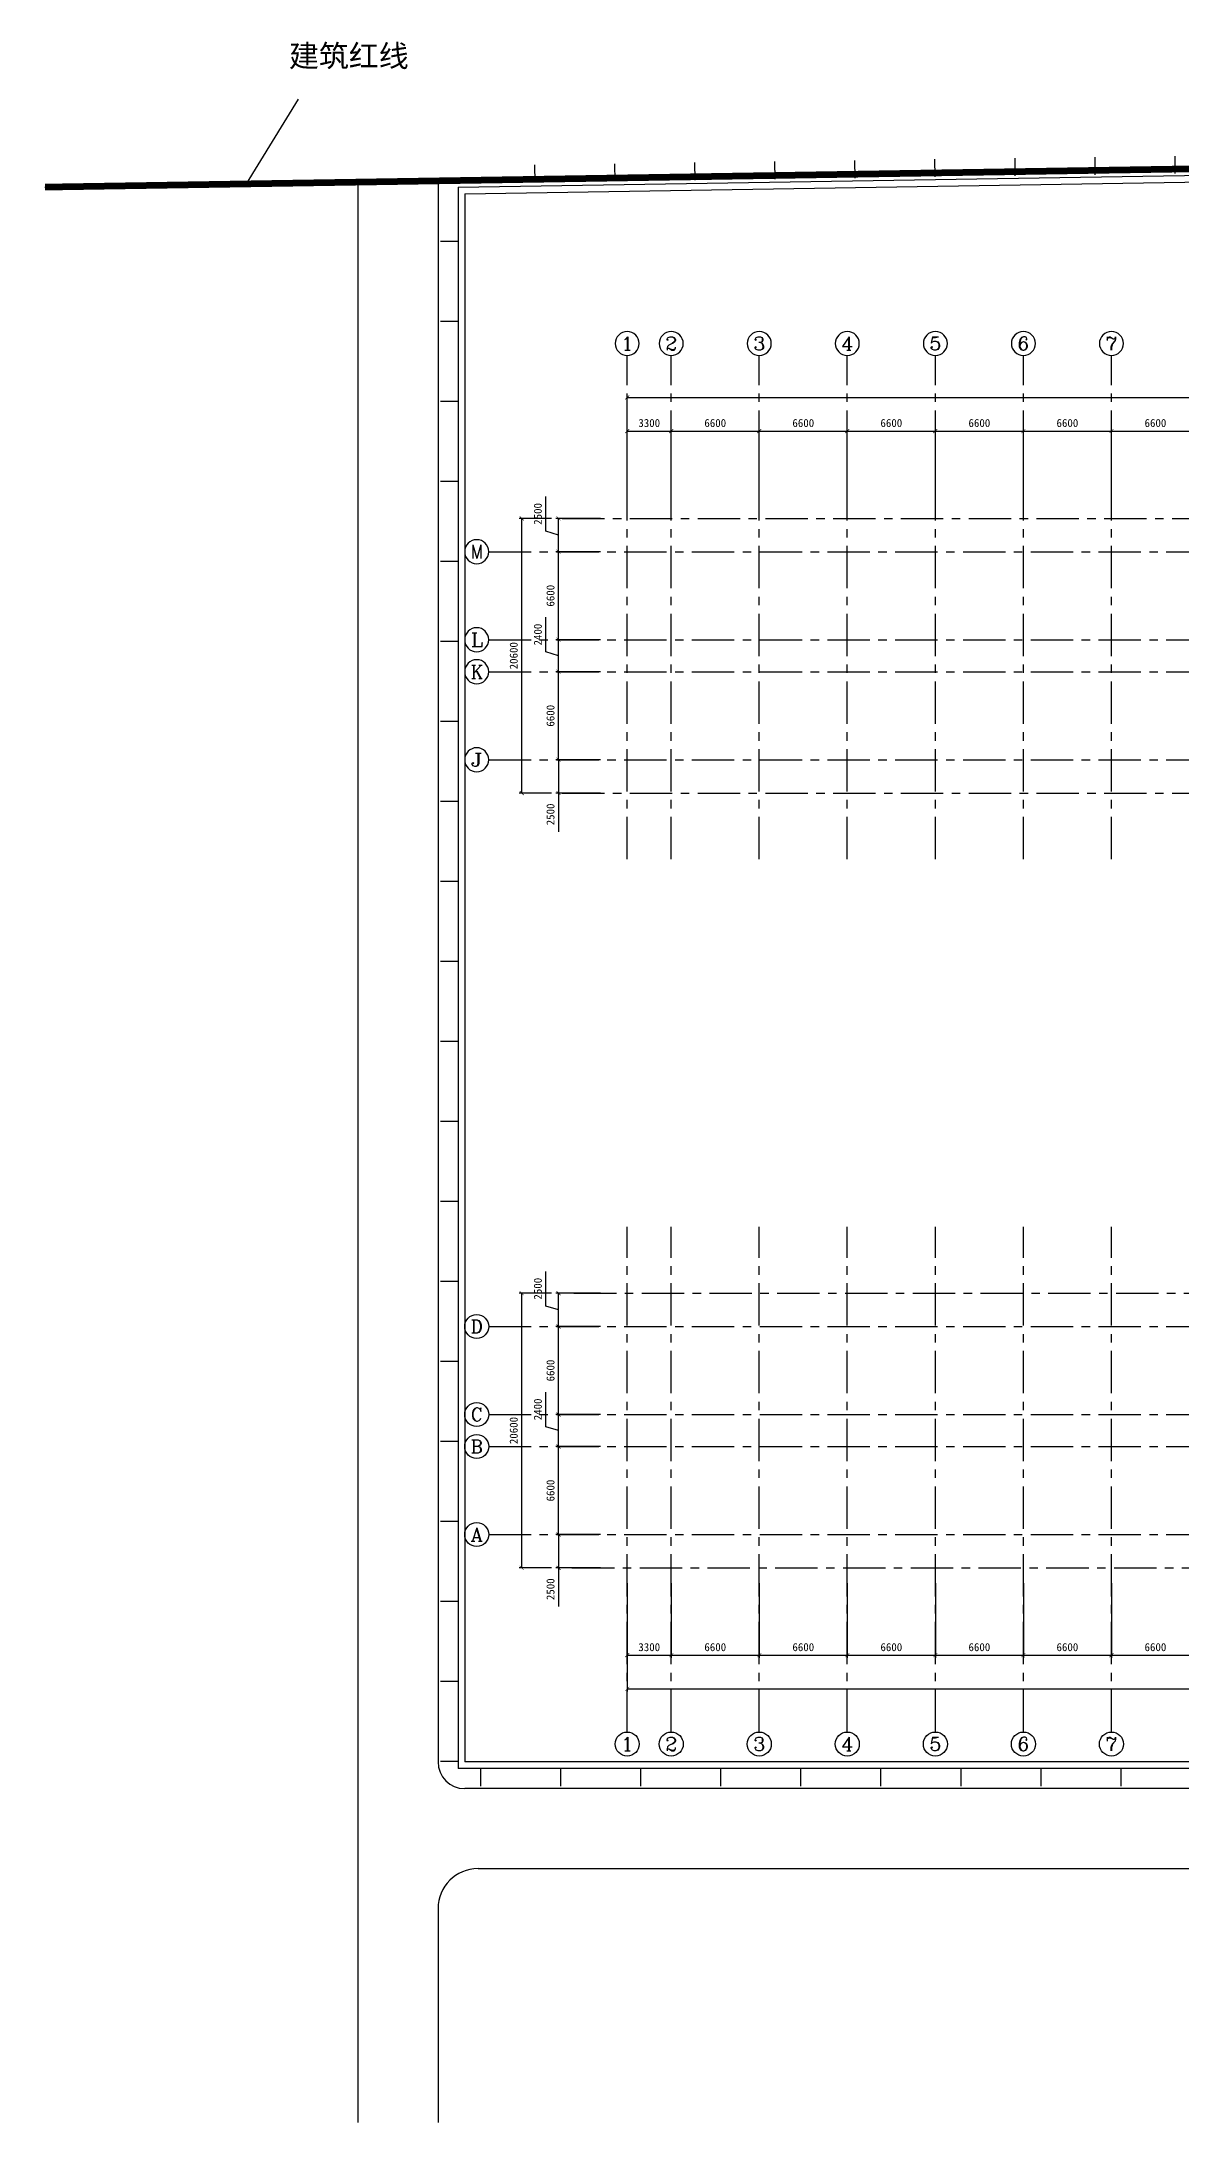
# Model space of a CAD drawing. Extents: x -738708 to 1376724, y 0 to 1572010.
# Drawn here: x 442928 to 528374, y 1415981 to 1572010 of the extents above; entities that cross this region are included whole.
import ezdxf
from ezdxf.enums import TextEntityAlignment as Align

# ---------------------------------------------------------------- set-up
doc = ezdxf.new("R2010")
doc.units = 0
doc.linetypes.add('CENTER', pattern=[50.8, 31.75, -6.35, 6.35, -6.35])
doc.linetypes.add('DASHED', pattern=[19.05, 12.7, -6.35])
doc.layers.get('0').update_dxf_attribs({"linetype": 'CONTINUOUS'})
doc.layers.get('DEFPOINTS').update_dxf_attribs({"linetype": 'CONTINUOUS'})
for name, color, linetype in [('AXIS', 7, 'CONTINUOUS'), ('围墙', 7, 'CONTINUOUS'), ('标注', 7, 'CONTINUOUS'), ('轴线', 1, 'CENTER'), ('轴线号', 7, 'CONTINUOUS'), ('道路', 8, 'CONTINUOUS')]:
    doc.layers.add(name, color=color, linetype=linetype)
doc.styles.add('COMPLEX', font='COMPLEX')
doc.styles.add('文字', font='SimSun.ttf')
doc.dimstyles.new('ISO-25', dxfattribs={"dimtxt": 600, "dimasz": 300, "dimexe": 200, "dimexo": 2000, "dimgap": 300, "dimtad": 1, "dimdec": 0, "dimtxsty": 'STANDARD', "dimblk": 'ARCHTICK', "dimcen": 2.5, "dimazin": 3, "dimtfac": 1, "dimtdec": 0, "dimtmove": 0, "dimatfit": 3})

# ---------------------------------------------------------------- blocks, each defined once
blk = doc.blocks.new('_ARCHTICK')
at = {"color": 0, "linetype": 'BYBLOCK', "const_width": 0.15}
blk.add_lwpolyline([(-0.5, -0.5), (0.5, 0.5)], dxfattribs=at)
blk = doc.blocks.new('*D326')
at = {"layer": 'DEFPOINTS', "color": 0}
for p in [(490130, 1458408), (496730, 1458408), (496730, 1451014)]:
    blk.add_point(p, dxfattribs=at)
at = {"layer": '标注', "color": 0}
for p, q in [((490130, 1456408), (490130, 1450814)), ((496730, 1456408), (496730, 1450814)), ((490130, 1451014), (496730, 1451014))]:
    blk.add_line(p, q, dxfattribs=at)
at = {"layer": '标注', "color": 0, "xscale": 300, "yscale": 300, "zscale": 300, "rotation": 180}
blk.add_blockref('_ARCHTICK', (490130, 1451014), dxfattribs=at)
at = {"layer": '标注', "color": 0, "xscale": 300, "yscale": 300, "zscale": 300}
blk.add_blockref('_ARCHTICK', (496730, 1451014), dxfattribs=at)
at = {"layer": '标注', "color": 0, "insert": (493430, 1451614), "char_height": 600, "attachment_point": 5}
blk.add_mtext('6600', dxfattribs=at)
blk = doc.blocks.new('*D327')
at = {"layer": 'DEFPOINTS', "color": 0}
for p in [(496730, 1458408), (503330, 1458408), (503330, 1451014)]:
    blk.add_point(p, dxfattribs=at)
at = {"layer": '标注', "color": 0}
for p, q in [((496730, 1456408), (496730, 1450814)), ((503330, 1456408), (503330, 1450814)), ((496730, 1451014), (503330, 1451014))]:
    blk.add_line(p, q, dxfattribs=at)
at = {"layer": '标注', "color": 0, "xscale": 300, "yscale": 300, "zscale": 300, "rotation": 180}
blk.add_blockref('_ARCHTICK', (496730, 1451014), dxfattribs=at)
at = {"layer": '标注', "color": 0, "xscale": 300, "yscale": 300, "zscale": 300}
blk.add_blockref('_ARCHTICK', (503330, 1451014), dxfattribs=at)
at = {"layer": '标注', "color": 0, "insert": (500030, 1451614), "char_height": 600, "attachment_point": 5}
blk.add_mtext('6600', dxfattribs=at)
blk = doc.blocks.new('*D328')
at = {"layer": 'DEFPOINTS', "color": 0}
for p in [(503330, 1458408), (509930, 1458408), (509930, 1451014)]:
    blk.add_point(p, dxfattribs=at)
at = {"layer": '标注', "color": 0}
for p, q in [((503330, 1456408), (503330, 1450814)), ((509930, 1456408), (509930, 1450814)), ((503330, 1451014), (509930, 1451014))]:
    blk.add_line(p, q, dxfattribs=at)
at = {"layer": '标注', "color": 0, "xscale": 300, "yscale": 300, "zscale": 300, "rotation": 180}
blk.add_blockref('_ARCHTICK', (503330, 1451014), dxfattribs=at)
at = {"layer": '标注', "color": 0, "xscale": 300, "yscale": 300, "zscale": 300}
blk.add_blockref('_ARCHTICK', (509930, 1451014), dxfattribs=at)
at = {"layer": '标注', "color": 0, "insert": (506630, 1451614), "char_height": 600, "attachment_point": 5}
blk.add_mtext('6600', dxfattribs=at)
blk = doc.blocks.new('*D329')
at = {"layer": 'DEFPOINTS', "color": 0}
for p in [(509930, 1458408), (516530, 1458408), (516530, 1451014)]:
    blk.add_point(p, dxfattribs=at)
at = {"layer": '标注', "color": 0}
for p, q in [((509930, 1456408), (509930, 1450814)), ((516530, 1456408), (516530, 1450814)), ((509930, 1451014), (516530, 1451014))]:
    blk.add_line(p, q, dxfattribs=at)
at = {"layer": '标注', "color": 0, "xscale": 300, "yscale": 300, "zscale": 300, "rotation": 180}
blk.add_blockref('_ARCHTICK', (509930, 1451014), dxfattribs=at)
at = {"layer": '标注', "color": 0, "xscale": 300, "yscale": 300, "zscale": 300}
blk.add_blockref('_ARCHTICK', (516530, 1451014), dxfattribs=at)
at = {"layer": '标注', "color": 0, "insert": (513230, 1451614), "char_height": 600, "attachment_point": 5}
blk.add_mtext('6600', dxfattribs=at)
blk = doc.blocks.new('*D330')
at = {"layer": 'DEFPOINTS', "color": 0}
for p in [(516530, 1458408), (523130, 1458408), (523130, 1451014)]:
    blk.add_point(p, dxfattribs=at)
at = {"layer": '标注', "color": 0}
for p, q in [((516530, 1456408), (516530, 1450814)), ((523130, 1456408), (523130, 1450814)), ((516530, 1451014), (523130, 1451014))]:
    blk.add_line(p, q, dxfattribs=at)
at = {"layer": '标注', "color": 0, "xscale": 300, "yscale": 300, "zscale": 300, "rotation": 180}
blk.add_blockref('_ARCHTICK', (516530, 1451014), dxfattribs=at)
at = {"layer": '标注', "color": 0, "xscale": 300, "yscale": 300, "zscale": 300}
blk.add_blockref('_ARCHTICK', (523130, 1451014), dxfattribs=at)
at = {"layer": '标注', "color": 0, "insert": (519830, 1451614), "char_height": 600, "attachment_point": 5}
blk.add_mtext('6600', dxfattribs=at)
blk = doc.blocks.new('*D331')
at = {"layer": 'DEFPOINTS', "color": 0}
for p in [(523130, 1458408), (529730, 1458408), (529730, 1451014)]:
    blk.add_point(p, dxfattribs=at)
at = {"layer": '标注', "color": 0}
for p, q in [((523130, 1456408), (523130, 1450814)), ((529730, 1456408), (529730, 1450814)), ((523130, 1451014), (529730, 1451014))]:
    blk.add_line(p, q, dxfattribs=at)
at = {"layer": '标注', "color": 0, "xscale": 300, "yscale": 300, "zscale": 300, "rotation": 180}
blk.add_blockref('_ARCHTICK', (523130, 1451014), dxfattribs=at)
at = {"layer": '标注', "color": 0, "xscale": 300, "yscale": 300, "zscale": 300}
blk.add_blockref('_ARCHTICK', (529730, 1451014), dxfattribs=at)
at = {"layer": '标注', "color": 0, "insert": (526430, 1451614), "char_height": 600, "attachment_point": 5}
blk.add_mtext('6600', dxfattribs=at)
blk = doc.blocks.new('*D418')
at = {"layer": 'DEFPOINTS', "color": 0}
for p in [(481680, 1469060), (486830, 1469060), (486830, 1466660)]:
    blk.add_point(p, dxfattribs=at)
at = {"layer": '标注', "color": 0}
for p, q in [((480730, 1468145), (480730, 1470745)), ((484830, 1469060), (481480, 1469060)), ((481680, 1466660), (481680, 1469060)), ((481680, 1467860), (480730, 1468145)), ((484830, 1466660), (481480, 1466660))]:
    blk.add_line(p, q, dxfattribs=at)
at = {"layer": '标注', "color": 0, "xscale": 300, "yscale": 300, "zscale": 300}
for p, rotation in [((481680, 1469060), 90), ((481680, 1466660), 270)]:
    blk.add_blockref('_ARCHTICK', p, dxfattribs=dict(at, rotation=rotation))
at = {"layer": '标注', "color": 0, "insert": (480130, 1469445), "char_height": 600, "attachment_point": 5, "rotation": 90}
blk.add_mtext('2400', dxfattribs=at)
blk = doc.blocks.new('*D419')
at = {"layer": 'DEFPOINTS', "color": 0}
for p in [(481680, 1475660), (486830, 1475660), (486830, 1469060)]:
    blk.add_point(p, dxfattribs=at)
at = {"layer": '标注', "color": 0}
for p, q in [((484830, 1475660), (481480, 1475660)), ((481680, 1469060), (481680, 1475660)), ((484830, 1469060), (481480, 1469060))]:
    blk.add_line(p, q, dxfattribs=at)
at = {"layer": '标注', "color": 0, "xscale": 300, "yscale": 300, "zscale": 300}
for p, rotation in [((481680, 1475660), 90), ((481680, 1469060), 270)]:
    blk.add_blockref('_ARCHTICK', p, dxfattribs=dict(at, rotation=rotation))
at = {"layer": '标注', "color": 0, "insert": (481080, 1472360), "char_height": 600, "attachment_point": 5, "rotation": 90}
blk.add_mtext('6600', dxfattribs=at)
blk = doc.blocks.new('*D420')
at = {"layer": 'DEFPOINTS', "color": 0}
for p in [(481680, 1478160), (486830, 1478160), (486830, 1475660)]:
    blk.add_point(p, dxfattribs=at)
at = {"layer": '标注', "color": 0}
for p, q in [((480730, 1477195), (480730, 1479795)), ((484830, 1478160), (481480, 1478160)), ((481680, 1475660), (481680, 1478160)), ((481680, 1476910), (480730, 1477195)), ((484830, 1475660), (481480, 1475660))]:
    blk.add_line(p, q, dxfattribs=at)
at = {"layer": '标注', "color": 0, "xscale": 300, "yscale": 300, "zscale": 300}
for p, rotation in [((481680, 1478160), 90), ((481680, 1475660), 270)]:
    blk.add_blockref('_ARCHTICK', p, dxfattribs=dict(at, rotation=rotation))
at = {"layer": '标注', "color": 0, "insert": (480130, 1478495), "char_height": 600, "attachment_point": 5, "rotation": 90}
blk.add_mtext('2500', dxfattribs=at)
blk = doc.blocks.new('*D347')
at = {"layer": 'DEFPOINTS', "color": 0}
for p in [(529730, 1542807), (523130, 1535413), (529730, 1535413)]:
    blk.add_point(p, dxfattribs=at)
at = {"layer": '标注', "color": 0}
for p, q in [((523130, 1537413), (523130, 1543007)), ((523130, 1542807), (529730, 1542807)), ((529730, 1537413), (529730, 1543007))]:
    blk.add_line(p, q, dxfattribs=at)
at = {"layer": '标注', "color": 0, "xscale": 300, "yscale": 300, "zscale": 300, "rotation": 180}
blk.add_blockref('_ARCHTICK', (523130, 1542807), dxfattribs=at)
at = {"layer": '标注', "color": 0, "xscale": 300, "yscale": 300, "zscale": 300}
blk.add_blockref('_ARCHTICK', (529730, 1542807), dxfattribs=at)
at = {"layer": '标注', "color": 0, "insert": (526430, 1543407), "char_height": 600, "attachment_point": 5}
blk.add_mtext('6600', dxfattribs=at)
blk = doc.blocks.new('*D348')
at = {"layer": 'DEFPOINTS', "color": 0}
for p in [(523130, 1542807), (516530, 1535413), (523130, 1535413)]:
    blk.add_point(p, dxfattribs=at)
at = {"layer": '标注', "color": 0}
for p, q in [((516530, 1537413), (516530, 1543007)), ((516530, 1542807), (523130, 1542807)), ((523130, 1537413), (523130, 1543007))]:
    blk.add_line(p, q, dxfattribs=at)
at = {"layer": '标注', "color": 0, "xscale": 300, "yscale": 300, "zscale": 300, "rotation": 180}
blk.add_blockref('_ARCHTICK', (516530, 1542807), dxfattribs=at)
at = {"layer": '标注', "color": 0, "xscale": 300, "yscale": 300, "zscale": 300}
blk.add_blockref('_ARCHTICK', (523130, 1542807), dxfattribs=at)
at = {"layer": '标注', "color": 0, "insert": (519830, 1543407), "char_height": 600, "attachment_point": 5}
blk.add_mtext('6600', dxfattribs=at)
blk = doc.blocks.new('*D349')
at = {"layer": 'DEFPOINTS', "color": 0}
for p in [(516530, 1542807), (509930, 1535413), (516530, 1535413)]:
    blk.add_point(p, dxfattribs=at)
at = {"layer": '标注', "color": 0}
for p, q in [((509930, 1537413), (509930, 1543007)), ((509930, 1542807), (516530, 1542807)), ((516530, 1537413), (516530, 1543007))]:
    blk.add_line(p, q, dxfattribs=at)
at = {"layer": '标注', "color": 0, "xscale": 300, "yscale": 300, "zscale": 300, "rotation": 180}
blk.add_blockref('_ARCHTICK', (509930, 1542807), dxfattribs=at)
at = {"layer": '标注', "color": 0, "xscale": 300, "yscale": 300, "zscale": 300}
blk.add_blockref('_ARCHTICK', (516530, 1542807), dxfattribs=at)
at = {"layer": '标注', "color": 0, "insert": (513230, 1543407), "char_height": 600, "attachment_point": 5}
blk.add_mtext('6600', dxfattribs=at)
blk = doc.blocks.new('*D350')
at = {"layer": 'DEFPOINTS', "color": 0}
for p in [(509930, 1542807), (503330, 1535413), (509930, 1535413)]:
    blk.add_point(p, dxfattribs=at)
at = {"layer": '标注', "color": 0}
for p, q in [((503330, 1537413), (503330, 1543007)), ((503330, 1542807), (509930, 1542807)), ((509930, 1537413), (509930, 1543007))]:
    blk.add_line(p, q, dxfattribs=at)
at = {"layer": '标注', "color": 0, "xscale": 300, "yscale": 300, "zscale": 300, "rotation": 180}
blk.add_blockref('_ARCHTICK', (503330, 1542807), dxfattribs=at)
at = {"layer": '标注', "color": 0, "xscale": 300, "yscale": 300, "zscale": 300}
blk.add_blockref('_ARCHTICK', (509930, 1542807), dxfattribs=at)
at = {"layer": '标注', "color": 0, "insert": (506630, 1543407), "char_height": 600, "attachment_point": 5}
blk.add_mtext('6600', dxfattribs=at)
blk = doc.blocks.new('*D351')
at = {"layer": 'DEFPOINTS', "color": 0}
for p in [(503330, 1542807), (496730, 1535413), (503330, 1535413)]:
    blk.add_point(p, dxfattribs=at)
at = {"layer": '标注', "color": 0}
for p, q in [((496730, 1537413), (496730, 1543007)), ((496730, 1542807), (503330, 1542807)), ((503330, 1537413), (503330, 1543007))]:
    blk.add_line(p, q, dxfattribs=at)
at = {"layer": '标注', "color": 0, "xscale": 300, "yscale": 300, "zscale": 300, "rotation": 180}
blk.add_blockref('_ARCHTICK', (496730, 1542807), dxfattribs=at)
at = {"layer": '标注', "color": 0, "xscale": 300, "yscale": 300, "zscale": 300}
blk.add_blockref('_ARCHTICK', (503330, 1542807), dxfattribs=at)
at = {"layer": '标注', "color": 0, "insert": (500030, 1543407), "char_height": 600, "attachment_point": 5}
blk.add_mtext('6600', dxfattribs=at)
blk = doc.blocks.new('*D352')
at = {"layer": 'DEFPOINTS', "color": 0}
for p in [(496730, 1542807), (490130, 1535413), (496730, 1535413)]:
    blk.add_point(p, dxfattribs=at)
at = {"layer": '标注', "color": 0}
for p, q in [((490130, 1537413), (490130, 1543007)), ((490130, 1542807), (496730, 1542807)), ((496730, 1537413), (496730, 1543007))]:
    blk.add_line(p, q, dxfattribs=at)
at = {"layer": '标注', "color": 0, "xscale": 300, "yscale": 300, "zscale": 300, "rotation": 180}
blk.add_blockref('_ARCHTICK', (490130, 1542807), dxfattribs=at)
at = {"layer": '标注', "color": 0, "xscale": 300, "yscale": 300, "zscale": 300}
blk.add_blockref('_ARCHTICK', (496730, 1542807), dxfattribs=at)
at = {"layer": '标注', "color": 0, "insert": (493430, 1543407), "char_height": 600, "attachment_point": 5}
blk.add_mtext('6600', dxfattribs=at)
blk = doc.blocks.new('*D360')
at = {"layer": 'DEFPOINTS', "color": 0}
for p in [(481680, 1533760), (486830, 1533760), (486830, 1527160)]:
    blk.add_point(p, dxfattribs=at)
at = {"layer": '标注', "color": 0}
for p, q in [((484830, 1533760), (481480, 1533760)), ((481680, 1527160), (481680, 1533760)), ((484830, 1527160), (481480, 1527160))]:
    blk.add_line(p, q, dxfattribs=at)
at = {"layer": '标注', "color": 0, "xscale": 300, "yscale": 300, "zscale": 300}
for p, rotation in [((481680, 1533760), 90), ((481680, 1527160), 270)]:
    blk.add_blockref('_ARCHTICK', p, dxfattribs=dict(at, rotation=rotation))
at = {"layer": '标注', "color": 0, "insert": (481080, 1530460), "char_height": 600, "attachment_point": 5, "rotation": 90}
blk.add_mtext('6600', dxfattribs=at)
blk = doc.blocks.new('*D361')
at = {"layer": 'DEFPOINTS', "color": 0}
for p in [(481680, 1527160), (486830, 1527160), (486830, 1524760)]:
    blk.add_point(p, dxfattribs=at)
at = {"layer": '标注', "color": 0}
for p, q in [((480730, 1526245), (480730, 1528845)), ((481680, 1525960), (480730, 1526245)), ((484830, 1527160), (481480, 1527160)), ((481680, 1524760), (481680, 1527160)), ((484830, 1524760), (481480, 1524760))]:
    blk.add_line(p, q, dxfattribs=at)
at = {"layer": '标注', "color": 0, "xscale": 300, "yscale": 300, "zscale": 300}
for p, rotation in [((481680, 1527160), 90), ((481680, 1524760), 270)]:
    blk.add_blockref('_ARCHTICK', p, dxfattribs=dict(at, rotation=rotation))
at = {"layer": '标注', "color": 0, "insert": (480130, 1527545), "char_height": 600, "attachment_point": 5, "rotation": 90}
blk.add_mtext('2400', dxfattribs=at)
blk = doc.blocks.new('*D362')
at = {"layer": 'DEFPOINTS', "color": 0}
for p in [(481680, 1536260), (486830, 1536260), (486830, 1533760)]:
    blk.add_point(p, dxfattribs=at)
at = {"layer": '标注', "color": 0}
for p, q in [((480730, 1535295), (480730, 1537895)), ((484830, 1536260), (481480, 1536260)), ((481680, 1533760), (481680, 1536260)), ((481680, 1535010), (480730, 1535295)), ((484830, 1533760), (481480, 1533760))]:
    blk.add_line(p, q, dxfattribs=at)
at = {"layer": '标注', "color": 0, "xscale": 300, "yscale": 300, "zscale": 300}
for p, rotation in [((481680, 1536260), 90), ((481680, 1533760), 270)]:
    blk.add_blockref('_ARCHTICK', p, dxfattribs=dict(at, rotation=rotation))
at = {"layer": '标注', "color": 0, "insert": (480130, 1536595), "char_height": 600, "attachment_point": 5, "rotation": 90}
blk.add_mtext('2500', dxfattribs=at)
blk = doc.blocks.new('*D402')
at = {"layer": 'DEFPOINTS', "color": 0}
for p in [(585830, 1545333), (486830, 1540413), (585830, 1540413)]:
    blk.add_point(p, dxfattribs=at)
at = {"layer": '标注', "color": 0}
for p, q in [((486830, 1542413), (486830, 1545533)), ((486830, 1545333), (585830, 1545333)), ((585830, 1542413), (585830, 1545533))]:
    blk.add_line(p, q, dxfattribs=at)
at = {"layer": '标注', "color": 0, "xscale": 300, "yscale": 300, "zscale": 300, "rotation": 180}
blk.add_blockref('_ARCHTICK', (486830, 1545333), dxfattribs=at)
at = {"layer": '标注', "color": 0, "xscale": 300, "yscale": 300, "zscale": 300}
blk.add_blockref('_ARCHTICK', (585830, 1545333), dxfattribs=at)
at = {"layer": '标注', "color": 0, "insert": (536330, 1545933), "char_height": 600, "attachment_point": 5}
blk.add_mtext('99000', dxfattribs=at)
blk = doc.blocks.new('*D401')
at = {"layer": 'DEFPOINTS', "color": 0}
for p in [(486830, 1453408), (585830, 1453408), (585830, 1448487)]:
    blk.add_point(p, dxfattribs=at)
at = {"layer": '标注', "color": 0}
for p, q in [((486830, 1451408), (486830, 1448287)), ((585830, 1451408), (585830, 1448287)), ((486830, 1448487), (585830, 1448487))]:
    blk.add_line(p, q, dxfattribs=at)
at = {"layer": '标注', "color": 0, "xscale": 300, "yscale": 300, "zscale": 300, "rotation": 180}
blk.add_blockref('_ARCHTICK', (486830, 1448487), dxfattribs=at)
at = {"layer": '标注', "color": 0, "xscale": 300, "yscale": 300, "zscale": 300}
blk.add_blockref('_ARCHTICK', (585830, 1448487), dxfattribs=at)
at = {"layer": '标注', "color": 0, "insert": (536330, 1449087), "char_height": 600, "attachment_point": 5}
blk.add_mtext('99000', dxfattribs=at)
blk = doc.blocks.new('*D410')
at = {"layer": 'DEFPOINTS', "color": 0}
for p in [(490130, 1542807), (486830, 1535413), (490130, 1535413)]:
    blk.add_point(p, dxfattribs=at)
at = {"layer": '标注', "color": 0}
for p, q in [((486830, 1537413), (486830, 1543007)), ((486830, 1542807), (490130, 1542807)), ((490130, 1537413), (490130, 1543007))]:
    blk.add_line(p, q, dxfattribs=at)
at = {"layer": '标注', "color": 0, "xscale": 300, "yscale": 300, "zscale": 300, "rotation": 180}
blk.add_blockref('_ARCHTICK', (486830, 1542807), dxfattribs=at)
at = {"layer": '标注', "color": 0, "xscale": 300, "yscale": 300, "zscale": 300}
blk.add_blockref('_ARCHTICK', (490130, 1542807), dxfattribs=at)
at = {"layer": '标注', "color": 0, "insert": (488480, 1543407), "char_height": 600, "attachment_point": 5}
blk.add_mtext('3300', dxfattribs=at)
blk = doc.blocks.new('_AXISO')
blk.add_circle((0, 0), 0.5)
at = {"layer": '轴线号', "style": 'COMPLEX', "width": 1.041667}
blk.add_attdef('A', text='', height=0.56, dxfattribs=at).set_placement((-0.25, -0.28), (0.25, -0.28), align=Align.FIT)
blk = doc.blocks.new('*D409')
at = {"layer": 'DEFPOINTS', "color": 0}
for p in [(486830, 1458408), (490130, 1458408), (490130, 1451014)]:
    blk.add_point(p, dxfattribs=at)
at = {"layer": '标注', "color": 0}
for p, q in [((486830, 1456408), (486830, 1450814)), ((490130, 1456408), (490130, 1450814)), ((486830, 1451014), (490130, 1451014))]:
    blk.add_line(p, q, dxfattribs=at)
at = {"layer": '标注', "color": 0, "xscale": 300, "yscale": 300, "zscale": 300, "rotation": 180}
blk.add_blockref('_ARCHTICK', (486830, 1451014), dxfattribs=at)
at = {"layer": '标注', "color": 0, "xscale": 300, "yscale": 300, "zscale": 300}
blk.add_blockref('_ARCHTICK', (490130, 1451014), dxfattribs=at)
at = {"layer": '标注', "color": 0, "insert": (488480, 1451614), "char_height": 600, "attachment_point": 5}
blk.add_mtext('3300', dxfattribs=at)
blk = doc.blocks.new('*D443')
at = {"layer": 'DEFPOINTS', "color": 0}
for p in [(478920, 1478160), (483155, 1478160), (483155, 1457560)]:
    blk.add_point(p, dxfattribs=at)
at = {"layer": '标注', "color": 0}
for p, q in [((481155, 1478160), (478720, 1478160)), ((478920, 1457560), (478920, 1478160)), ((481155, 1457560), (478720, 1457560))]:
    blk.add_line(p, q, dxfattribs=at)
at = {"layer": '标注', "color": 0, "xscale": 300, "yscale": 300, "zscale": 300}
for p, rotation in [((478920, 1478160), 90), ((478920, 1457560), 270)]:
    blk.add_blockref('_ARCHTICK', p, dxfattribs=dict(at, rotation=rotation))
at = {"layer": '标注', "color": 0, "insert": (478320, 1467860), "char_height": 600, "attachment_point": 5, "rotation": 90}
blk.add_mtext('20600', dxfattribs=at)
blk = doc.blocks.new('*D445')
at = {"layer": 'DEFPOINTS', "color": 0}
for p in [(486830, 1460060), (481680, 1457560), (486830, 1457560)]:
    blk.add_point(p, dxfattribs=at)
at = {"layer": '标注', "color": 0}
for p, q in [((484830, 1460060), (481480, 1460060)), ((481680, 1460060), (481680, 1457560)), ((484830, 1457560), (481480, 1457560)), ((481680, 1457560), (481680, 1454660))]:
    blk.add_line(p, q, dxfattribs=at)
at = {"layer": '标注', "color": 0, "xscale": 300, "yscale": 300, "zscale": 300}
for p, rotation in [((481680, 1460060), 90), ((481680, 1457560), 270)]:
    blk.add_blockref('_ARCHTICK', p, dxfattribs=dict(at, rotation=rotation))
at = {"layer": '标注', "color": 0, "insert": (481080, 1455960), "char_height": 600, "attachment_point": 5, "rotation": 90}
blk.add_mtext('2500', dxfattribs=at)
blk = doc.blocks.new('*D444')
at = {"layer": 'DEFPOINTS', "color": 0}
for p in [(481680, 1466660), (486830, 1466660), (486830, 1460060)]:
    blk.add_point(p, dxfattribs=at)
at = {"layer": '标注', "color": 0}
for p, q in [((484830, 1466660), (481480, 1466660)), ((481680, 1460060), (481680, 1466660)), ((484830, 1460060), (481480, 1460060))]:
    blk.add_line(p, q, dxfattribs=at)
at = {"layer": '标注', "color": 0, "xscale": 300, "yscale": 300, "zscale": 300}
for p, rotation in [((481680, 1466660), 90), ((481680, 1460060), 270)]:
    blk.add_blockref('_ARCHTICK', p, dxfattribs=dict(at, rotation=rotation))
at = {"layer": '标注', "color": 0, "insert": (481080, 1463360), "char_height": 600, "attachment_point": 5, "rotation": 90}
blk.add_mtext('6600', dxfattribs=at)
blk = doc.blocks.new('*D411')
at = {"layer": 'DEFPOINTS', "color": 0}
for p in [(478920, 1536260), (483155, 1536260), (483155, 1515660)]:
    blk.add_point(p, dxfattribs=at)
at = {"layer": '标注', "color": 0}
for p, q in [((481155, 1536260), (478720, 1536260)), ((478920, 1515660), (478920, 1536260)), ((481155, 1515660), (478720, 1515660))]:
    blk.add_line(p, q, dxfattribs=at)
at = {"layer": '标注', "color": 0, "xscale": 300, "yscale": 300, "zscale": 300}
for p, rotation in [((478920, 1536260), 90), ((478920, 1515660), 270)]:
    blk.add_blockref('_ARCHTICK', p, dxfattribs=dict(at, rotation=rotation))
at = {"layer": '标注', "color": 0, "insert": (478320, 1525960), "char_height": 600, "attachment_point": 5, "rotation": 90}
blk.add_mtext('20600', dxfattribs=at)
blk = doc.blocks.new('*D413')
at = {"layer": 'DEFPOINTS', "color": 0}
for p in [(486830, 1518160), (481680, 1515660), (486830, 1515660)]:
    blk.add_point(p, dxfattribs=at)
at = {"layer": '标注', "color": 0}
for p, q in [((484830, 1518160), (481480, 1518160)), ((481680, 1518160), (481680, 1515660)), ((484830, 1515660), (481480, 1515660)), ((481680, 1515660), (481680, 1512760))]:
    blk.add_line(p, q, dxfattribs=at)
at = {"layer": '标注', "color": 0, "xscale": 300, "yscale": 300, "zscale": 300}
for p, rotation in [((481680, 1518160), 90), ((481680, 1515660), 270)]:
    blk.add_blockref('_ARCHTICK', p, dxfattribs=dict(at, rotation=rotation))
at = {"layer": '标注', "color": 0, "insert": (481080, 1514060), "char_height": 600, "attachment_point": 5, "rotation": 90}
blk.add_mtext('2500', dxfattribs=at)
blk = doc.blocks.new('*D412')
at = {"layer": 'DEFPOINTS', "color": 0}
for p in [(481680, 1524760), (486830, 1524760), (486830, 1518160)]:
    blk.add_point(p, dxfattribs=at)
at = {"layer": '标注', "color": 0}
for p, q in [((484830, 1524760), (481480, 1524760)), ((481680, 1518160), (481680, 1524760)), ((484830, 1518160), (481480, 1518160))]:
    blk.add_line(p, q, dxfattribs=at)
at = {"layer": '标注', "color": 0, "xscale": 300, "yscale": 300, "zscale": 300}
for p, rotation in [((481680, 1524760), 90), ((481680, 1518160), 270)]:
    blk.add_blockref('_ARCHTICK', p, dxfattribs=dict(at, rotation=rotation))
at = {"layer": '标注', "color": 0, "insert": (481080, 1521460), "char_height": 600, "attachment_point": 5, "rotation": 90}
blk.add_mtext('6600', dxfattribs=at)

msp = doc.modelspace()

# ---------------------------------------------------------------- linework, layer by layer
at = {"ltscale": 100}
for p, q in [((443177.6, 1561099.4), (646389.8, 1564335.9)), ((474145.1, 1561092.6), (606561.1, 1563201.5)), ((474645.1, 1560600.5), (606061.1, 1562693.5))]:
    msp.add_line(p, q, dxfattribs=at)
at = {"layer": '围墙'}
for p, q in [((458294.5, 1561340.2), (462185.3, 1567701.1)), ((527918.7, 1562108.7), (527900.6, 1563429.3)), ((479923.2, 1561450.7), (479905.1, 1562771.3)), ((485922.7, 1561533), (485904.5, 1562853.6)), ((491922.1, 1561615.2), (491904, 1562935.8)), ((497921.5, 1561697.5), (497903.4, 1563018.1)), ((503921, 1561779.7), (503902.9, 1563100.3)), ((509920.4, 1561862), (509902.3, 1563182.6)), ((515919.8, 1561944.2), (515901.7, 1563264.8)), ((521919.3, 1562026.4), (521901.2, 1563347)), ((474145.1, 1561092.6), (474145.1, 1442510.4)), ((474645.1, 1560600.5), (474645.1, 1443010.4)), ((472824.4, 1557056.5), (474145.1, 1557056.5)), ((472824.4, 1551056.5), (474145.1, 1551056.5)), ((472824.4, 1545056.5), (474145.1, 1545056.5)), ((472824.4, 1539056.5), (474145.1, 1539056.5)), ((472824.4, 1533056.5), (474145.1, 1533056.5)), ((472824.4, 1527056.5), (474145.1, 1527056.5)), ((472824.4, 1521056.5), (474145.1, 1521056.5)), ((472824.4, 1515056.5), (474145.1, 1515056.5)), ((472824.4, 1509056.5), (474145.1, 1509056.5)), ((472824.4, 1503056.5), (474145.1, 1503056.5)), ((472824.4, 1497056.5), (474145.1, 1497056.5)), ((472824.4, 1491056.5), (474145.1, 1491056.5)), ((472824.4, 1485056.5), (474145.1, 1485056.5)), ((472824.4, 1479056.5), (474145.1, 1479056.5)), ((472824.4, 1473056.5), (474145.1, 1473056.5)), ((472824.4, 1467056.5), (474145.1, 1467056.5)), ((472824.4, 1461056.5), (474145.1, 1461056.5)), ((472824.4, 1455056.5), (474145.1, 1455056.5)), ((472824.4, 1449056.5), (474145.1, 1449056.5)), ((472824.4, 1443056.5), (474145.1, 1443056.5)), ((606561.1, 1442510.4), (474145.1, 1442510.4)), ((606061.1, 1443010.4), (474645.1, 1443010.4)), ((475853.5, 1441189.7), (475853.5, 1442510.4)), ((481853.5, 1441189.7), (481853.5, 1442510.4)), ((487853.5, 1441189.7), (487853.5, 1442510.4)), ((493853.5, 1441189.7), (493853.5, 1442510.4)), ((499853.5, 1441189.7), (499853.5, 1442510.4)), ((505853.5, 1441189.7), (505853.5, 1442510.4)), ((511853.5, 1441189.7), (511853.5, 1442510.4)), ((517853.5, 1441189.7), (517853.5, 1442510.4)), ((523853.5, 1441189.7), (523853.5, 1442510.4))]:
    msp.add_line(p, q, dxfattribs=at)
at = {"layer": '围墙', "linetype": 'DASHED', "ltscale": 200, "const_width": 500}
msp.add_lwpolyline([(443177.6, 1561099.4), (646389.8, 1564335.9)], dxfattribs=at)
at = {"layer": '轴线', "ltscale": 100}
for p, q in [((486830.1, 1510696.9), (486830.1, 1548471.6)), ((490130.1, 1510696.9), (490130.1, 1548471.6)), ((496730.1, 1510696.9), (496730.1, 1548471.6)), ((503330.1, 1510696.9), (503330.1, 1548471.6)), ((509930.1, 1510696.9), (509930.1, 1548471.6)), ((516530.1, 1510696.9), (516530.1, 1548471.6)), ((523130.1, 1510696.9), (523130.1, 1548471.6)), ((481953.4, 1536260.4), (593751.8, 1536260.4)), ((476444.6, 1533760.4), (595530.9, 1533760.4)), ((476444.6, 1527160.4), (595530.9, 1527160.4)), ((476444.6, 1524760.4), (595530.9, 1524760.4)), ((476444.6, 1518160.4), (595530.9, 1518160.4)), ((481953.4, 1515660.4), (593751.8, 1515660.4)), ((486830.1, 1445253.4), (486830.1, 1483124)), ((490130.1, 1445253.4), (490130.1, 1483124)), ((496730.1, 1445253.4), (496730.1, 1483124)), ((503330.1, 1445253.4), (503330.1, 1483124)), ((509930.1, 1445253.4), (509930.1, 1483124)), ((516530.1, 1445253.4), (516530.1, 1483124)), ((523130.1, 1445253.4), (523130.1, 1483124)), ((482839, 1478160.4), (589928.2, 1478160.4)), ((476444.6, 1475660.4), (596472.7, 1475660.4)), ((476444.6, 1469060.4), (596472.7, 1469060.4)), ((476444.6, 1466660.4), (596472.7, 1466660.4)), ((476444.6, 1460060.4), (596472.7, 1460060.4)), ((482689.7, 1457560.4), (589995, 1457560.4))]:
    msp.add_line(p, q, dxfattribs=at)
at = {"layer": '道路'}
for p, q in [((466645.1, 1561505), (466645.1, 1415980.7)), ((472645.1, 1561600.6), (472645.1, 1443010.4)), ((606061.1, 1441010.4), (474645.1, 1441010.4)), ((475645.1, 1435010.4), (676025.6, 1435010.4)), ((472645.1, 1432010.4), (472645.1, 1415980.7))]:
    msp.add_line(p, q, dxfattribs=at)
for centre, radius, start, end in [((474645.1, 1443010.4), 2000, 180, 270), ((475645.1, 1432010.4), 3000, 90, 180)]:
    msp.add_arc(centre, radius, start, end, dxfattribs=at)

# ---------------------------------------------------------------- block references
at = {"layer": 'AXIS'}
ref = msp.add_blockref('_AXISO', (486830.1, 1549371.6), dxfattribs=dict(at, xscale=-1800, yscale=1800, zscale=1800, rotation=180))
ref.add_attrib('A', '1', dxfattribs={"layer": '轴线号', "height": 1008, "style": 'COMPLEX', "width": 2.083333}).set_placement((486380.1, 1548867.6), (487280.1, 1548867.6), align=Align.FIT)
ref = msp.add_blockref('_AXISO', (490130.1, 1549371.6), dxfattribs=dict(at, xscale=-1800, yscale=1800, zscale=1800, rotation=180))
ref.add_attrib('A', '2', dxfattribs={"layer": '轴线号', "height": 1008, "style": 'COMPLEX', "width": 1.339286}).set_placement((489680.1, 1548867.6), (490580.1, 1548867.6), align=Align.FIT)
ref = msp.add_blockref('_AXISO', (496730.1, 1549371.6), dxfattribs=dict(at, xscale=-1800, yscale=1800, zscale=1800, rotation=180))
ref.add_attrib('A', '3', dxfattribs={"layer": '轴线号', "height": 1008, "style": 'COMPLEX', "width": 1.339286}).set_placement((496280.1, 1548867.6), (497180.1, 1548867.6), align=Align.FIT)
ref = msp.add_blockref('_AXISO', (503330.1, 1549371.6), dxfattribs=dict(at, xscale=-1800, yscale=1800, zscale=1800, rotation=180))
ref.add_attrib('A', '4', dxfattribs={"layer": '轴线号', "height": 1008, "style": 'COMPLEX', "width": 1.171875}).set_placement((502880.1, 1548867.6), (503780.1, 1548867.6), align=Align.FIT)
ref = msp.add_blockref('_AXISO', (509930.1, 1549371.6), dxfattribs=dict(at, xscale=-1800, yscale=1800, zscale=1800, rotation=180))
ref.add_attrib('A', '5', dxfattribs={"layer": '轴线号', "height": 1008, "style": 'COMPLEX', "width": 1.339286}).set_placement((509480.1, 1548867.6), (510380.1, 1548867.6), align=Align.FIT)
ref = msp.add_blockref('_AXISO', (516530.1, 1549371.6), dxfattribs=dict(at, xscale=-1800, yscale=1800, zscale=1800, rotation=180))
ref.add_attrib('A', '6', dxfattribs={"layer": '轴线号', "height": 1008, "style": 'COMPLEX', "width": 1.339286}).set_placement((516080.1, 1548867.6), (516980.1, 1548867.6), align=Align.FIT)
ref = msp.add_blockref('_AXISO', (523130.1, 1549371.6), dxfattribs=dict(at, xscale=-1800, yscale=1800, zscale=1800, rotation=180))
ref.add_attrib('A', '7', dxfattribs={"layer": '轴线号', "height": 1008, "style": 'COMPLEX', "width": 1.339286}).set_placement((522680.1, 1548867.6), (523580.1, 1548867.6), align=Align.FIT)
ref = msp.add_blockref('_AXISO', (475544.6, 1533760.4), dxfattribs=dict(at, xscale=-1800, yscale=1800, zscale=1800, rotation=180))
ref.add_attrib('A', 'M', dxfattribs={"layer": '轴线号', "height": 1008, "style": 'COMPLEX', "width": 0.892857}).set_placement((475094.6, 1533256.4), (475994.6, 1533256.4), align=Align.FIT)
ref = msp.add_blockref('_AXISO', (475544.6, 1527160.4), dxfattribs=dict(at, xscale=-1800, yscale=1800, zscale=1800, rotation=180))
ref.add_attrib('A', 'L', dxfattribs={"layer": '轴线号', "height": 1008, "style": 'COMPLEX', "width": 1.25}).set_placement((475094.6, 1526656.4), (475994.6, 1526656.4), align=Align.FIT)
ref = msp.add_blockref('_AXISO', (475544.6, 1524760.4), dxfattribs=dict(at, xscale=-1800, yscale=1800, zscale=1800, rotation=180))
ref.add_attrib('A', 'K', dxfattribs={"layer": '轴线号', "height": 1008, "style": 'COMPLEX', "width": 0.986842}).set_placement((475094.6, 1524256.4), (475994.6, 1524256.4), align=Align.FIT)
ref = msp.add_blockref('_AXISO', (475544.6, 1518160.4), dxfattribs=dict(at, xscale=-1800, yscale=1800, zscale=1800, rotation=180))
ref.add_attrib('A', 'J', dxfattribs={"layer": '轴线号', "height": 1008, "style": 'COMPLEX', "width": 1.704545}).set_placement((475094.6, 1517656.4), (475994.6, 1517656.4), align=Align.FIT)
ref = msp.add_blockref('_AXISO', (475544.6, 1475660.4), dxfattribs=dict(at, xscale=1800, yscale=1800, zscale=1800))
ref.add_attrib('A', 'D', dxfattribs={"layer": '轴线号', "height": 1008, "style": 'COMPLEX', "width": 1.102941}).set_placement((475094.6, 1475156.4), (475994.6, 1475156.4), align=Align.FIT)
ref = msp.add_blockref('_AXISO', (475544.6, 1469060.4), dxfattribs=dict(at, xscale=1800, yscale=1800, zscale=1800))
ref.add_attrib('A', 'C', dxfattribs={"layer": '轴线号', "height": 1008, "style": 'COMPLEX', "width": 1.25}).set_placement((475094.6, 1468556.4), (475994.6, 1468556.4), align=Align.FIT)
ref = msp.add_blockref('_AXISO', (475544.6, 1466660.4), dxfattribs=dict(at, xscale=1800, yscale=1800, zscale=1800))
ref.add_attrib('A', 'B', dxfattribs={"layer": '轴线号', "height": 1008, "style": 'COMPLEX', "width": 1.102941}).set_placement((475094.6, 1466156.4), (475994.6, 1466156.4), align=Align.FIT)
at = {"layer": 'AXIS', "xscale": 1800, "yscale": 1800, "zscale": 1800}
msp.add_blockref('_AXISO', (475544.6, 1460060.4), dxfattribs=at).add_auto_attribs({'A': 'A'})
at = {"layer": 'AXIS'}
ref = msp.add_blockref('_AXISO', (486830.1, 1444353.4), dxfattribs=dict(at, xscale=1800, yscale=1800, zscale=1800))
ref.add_attrib('A', '1', dxfattribs={"layer": '轴线号', "height": 1008, "style": 'COMPLEX', "width": 2.083333}).set_placement((486380.1, 1443849.4), (487280.1, 1443849.4), align=Align.FIT)
ref = msp.add_blockref('_AXISO', (490130.1, 1444353.4), dxfattribs=dict(at, xscale=1800, yscale=1800, zscale=1800))
ref.add_attrib('A', '2', dxfattribs={"layer": '轴线号', "height": 1008, "style": 'COMPLEX', "width": 1.339286}).set_placement((489680.1, 1443849.4), (490580.1, 1443849.4), align=Align.FIT)
ref = msp.add_blockref('_AXISO', (496730.1, 1444353.4), dxfattribs=dict(at, xscale=1800, yscale=1800, zscale=1800))
ref.add_attrib('A', '3', dxfattribs={"layer": '轴线号', "height": 1008, "style": 'COMPLEX', "width": 1.339286}).set_placement((496280.1, 1443849.4), (497180.1, 1443849.4), align=Align.FIT)
ref = msp.add_blockref('_AXISO', (503330.1, 1444353.4), dxfattribs=dict(at, xscale=1800, yscale=1800, zscale=1800))
ref.add_attrib('A', '4', dxfattribs={"layer": '轴线号', "height": 1008, "style": 'COMPLEX', "width": 1.171875}).set_placement((502880.1, 1443849.4), (503780.1, 1443849.4), align=Align.FIT)
ref = msp.add_blockref('_AXISO', (509930.1, 1444353.4), dxfattribs=dict(at, xscale=1800, yscale=1800, zscale=1800))
ref.add_attrib('A', '5', dxfattribs={"layer": '轴线号', "height": 1008, "style": 'COMPLEX', "width": 1.339286}).set_placement((509480.1, 1443849.4), (510380.1, 1443849.4), align=Align.FIT)
ref = msp.add_blockref('_AXISO', (516530.1, 1444353.4), dxfattribs=dict(at, xscale=1800, yscale=1800, zscale=1800))
ref.add_attrib('A', '6', dxfattribs={"layer": '轴线号', "height": 1008, "style": 'COMPLEX', "width": 1.339286}).set_placement((516080.1, 1443849.4), (516980.1, 1443849.4), align=Align.FIT)
ref = msp.add_blockref('_AXISO', (523130.1, 1444353.4), dxfattribs=dict(at, xscale=1800, yscale=1800, zscale=1800))
ref.add_attrib('A', '7', dxfattribs={"layer": '轴线号', "height": 1008, "style": 'COMPLEX', "width": 1.339286}).set_placement((522680.1, 1443849.4), (523580.1, 1443849.4), align=Align.FIT)

# ---------------------------------------------------------------- texts
at = {"linetype": 'CENTER', "style": '文字'}
msp.add_text('建筑红线', height=1645.59, dxfattribs=at).set_placement((461467.5, 1570113))

# ---------------------------------------------------------------- dimensions: what is measured, and where the dimension line sits
at = {"layer": '标注'}
for base, p1, p2, picture, middle in [((585830.1, 1545333.4), (486830.1, 1540412.7), (585830.1, 1540412.7), '*D402', (536330.1, 1545933.4)), ((490130.1, 1542807.2), (486830.1, 1535412.7), (490130.1, 1535412.7), '*D410', (488480.1, 1543407.2)), ((490130.1, 1451013.6), (486830.1, 1458408.2), (490130.1, 1458408.2), '*D409', (488480.1, 1451613.6)), ((585830.1, 1448487.5), (486830.1, 1453408.2), (585830.1, 1453408.2), '*D401', (536330.1, 1449087.5))]:
    dim = msp.add_linear_dim(base=base, p1=p1, p2=p2, dimstyle='ISO-25', dxfattribs=at)
    dim.commit()
    dim.dimension.update_dxf_attribs({"geometry": picture, "text_midpoint": middle})
for base, p1, p2, picture, middle in [((496730.1, 1542807.2), (490130.1, 1535412.7), (496730.1, 1535412.7), '*D352', (493430.1, 1543407.2)), ((503330.1, 1542807.2), (496730.1, 1535412.7), (503330.1, 1535412.7), '*D351', (500030.1, 1543407.2)), ((509930.1, 1542807.2), (503330.1, 1535412.7), (509930.1, 1535412.7), '*D350', (506630.1, 1543407.2)), ((516530.1, 1542807.2), (509930.1, 1535412.7), (516530.1, 1535412.7), '*D349', (513230.1, 1543407.2)), ((523130.1, 1542807.2), (516530.1, 1535412.7), (523130.1, 1535412.7), '*D348', (519830.1, 1543407.2)), ((529730.1, 1542807.2), (523130.1, 1535412.7), (529730.1, 1535412.7), '*D347', (526430.1, 1543407.2)), ((496730.1, 1451013.6), (490130.1, 1458408.2), (496730.1, 1458408.2), '*D326', (493430.1, 1451613.6)), ((503330.1, 1451013.6), (496730.1, 1458408.2), (503330.1, 1458408.2), '*D327', (500030.1, 1451613.6)), ((509930.1, 1451013.6), (503330.1, 1458408.2), (509930.1, 1458408.2), '*D328', (506630.1, 1451613.6)), ((516530.1, 1451013.6), (509930.1, 1458408.2), (516530.1, 1458408.2), '*D329', (513230.1, 1451613.6)), ((523130.1, 1451013.6), (516530.1, 1458408.2), (523130.1, 1458408.2), '*D330', (519830.1, 1451613.6)), ((529730.1, 1451013.6), (523130.1, 1458408.2), (529730.1, 1458408.2), '*D331', (526430.1, 1451613.6))]:
    dim = msp.add_linear_dim(base=base, p1=p1, p2=p2, dimstyle='ISO-25', override={"dimtmove": 1}, dxfattribs=at)
    dim.commit()
    dim.dimension.update_dxf_attribs({"geometry": picture, "text_midpoint": middle})
for base, p1, p2, picture, middle in [((481679.5, 1536260.4), (486830.1, 1533760.4), (486830.1, 1536260.4), '*D362', (480129.5, 1535595.4)), ((481679.5, 1533760.4), (486830.1, 1527160.4), (486830.1, 1533760.4), '*D360', (481079.5, 1530460.4)), ((481679.5, 1527160.4), (486830.1, 1524760.4), (486830.1, 1527160.4), '*D361', (480129.5, 1526545.4)), ((481679.5, 1478160.4), (486830.1, 1475660.4), (486830.1, 1478160.4), '*D420', (480129.5, 1477495.4)), ((481679.5, 1475660.4), (486830.1, 1469060.4), (486830.1, 1475660.4), '*D419', (481079.5, 1472360.4)), ((481679.5, 1469060.4), (486830.1, 1466660.4), (486830.1, 1469060.4), '*D418', (480129.5, 1468445.4))]:
    dim = msp.add_linear_dim(base=base, p1=p1, p2=p2, angle=90, dimstyle='ISO-25', override={"dimtmove": 1}, dxfattribs=at)
    dim.commit()
    dim.dimension.update_dxf_attribs({"geometry": picture, "text_midpoint": middle})
for base, p1, p2, picture, middle in [((478920.5, 1536260.4), (483154.8, 1515660.4), (483154.8, 1536260.4), '*D411', (478320.5, 1525960.4)), ((481679.5, 1524760.4), (486830.1, 1518160.4), (486830.1, 1524760.4), '*D412', (481079.5, 1521460.4)), ((481679.5, 1515660.4), (486830.1, 1518160.4), (486830.1, 1515660.4), '*D413', (481079.5, 1514060.4)), ((478920.5, 1478160.4), (483154.8, 1457560.4), (483154.8, 1478160.4), '*D443', (478320.5, 1467860.4)), ((481679.5, 1466660.4), (486830.1, 1460060.4), (486830.1, 1466660.4), '*D444', (481079.5, 1463360.4)), ((481679.5, 1457560.4), (486830.1, 1460060.4), (486830.1, 1457560.4), '*D445', (481079.5, 1455960.4))]:
    dim = msp.add_linear_dim(base=base, p1=p1, p2=p2, angle=90, dimstyle='ISO-25', dxfattribs=at)
    dim.commit()
    dim.dimension.update_dxf_attribs({"geometry": picture, "text_midpoint": middle})

doc.saveas('drawing.dxf')
